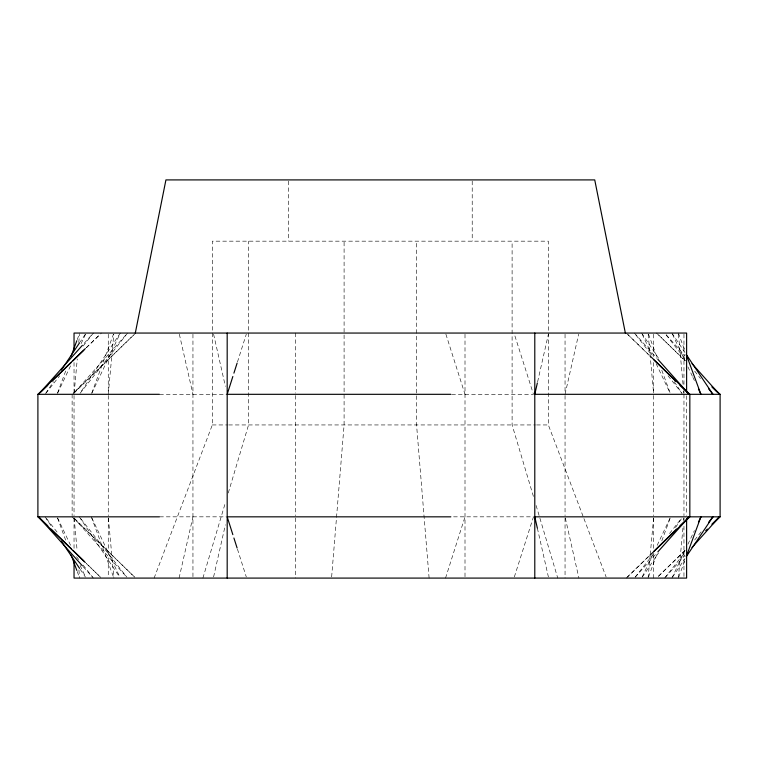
<?xml version="1.0" encoding="UTF-8"?>
<svg xmlns="http://www.w3.org/2000/svg" width="758" height="758" viewBox="0 0 758 758"><rect width="100%" height="100%" fill="white"/><g stroke="black" fill="none" stroke-linecap="round" stroke-linejoin="round"><path stroke-width="0.57" stroke-dasharray="3.79 2.84" d="M331.644 576.914L344.094 424.944L344.094 241.167M74.151 393.137L77.278 358.97M78.785 342.483L79.543 334.231M108.271 394.312L113.776 334.231M648.09 578.089L650.137 555.709M650.25 554.524L653.595 518.008M678.353 578.089L683.1 526.251M683.64 520.367L683.849 518.008M179.087 578.089L192.949 516.833M213.585 576.952L225.391 524.773M537.611 381.833L548.394 334.193M565.051 394.312L578.657 334.193M202.898 578.089L225.562 502.08M228.262 493.003L248.548 424.944L248.548 241.167M237.453 362.011L246.303 334.174M445.533 578.089L465.005 516.833M514.341 576.971L533.471 516.833L451.711 516.833M57.475 393.222L65.946 370.245M77.231 339.622L79.647 333.056M91.718 393.222L113.482 334.155M648.497 576.99L657.366 552.933M661.8 540.899L670.659 516.833M678.751 576.99L685.204 559.489M154.111 578.089L212.316 424.944L212.316 241.167L548.347 241.167L548.347 424.944L583.518 517.487M57.58 393.26L71.584 363.688M81.087 343.62L86.09 333.056L80.234 341.811M91.813 393.26L120.323 333.056L79.941 393.345M642.149 577.028L653.15 553.795M657.158 545.343L670.167 517.885M671.91 578.089L684.91 550.63M687.913 544.291L694.423 530.562M45.707 393.345L53.524 381.672M642.301 577.113L658.579 552.809M675.52 527.53L682.029 517.799M672.554 577.113L684.938 558.637M45.793 393.383L59.693 375.75M83.115 346.055L93.357 333.056L83.181 344.435M80.026 393.383L127.59 333.056L73.583 393.44M635.109 577.16L654.145 553.027M669.513 533.537L681.215 518.69M664.643 578.089L685.128 552.099M694.65 540.037L701.235 531.68M635.166 577.217L657.082 552.705M665.42 577.217L684.995 555.339M86.346 347.761L99.753 334.685M73.64 393.497L135.663 333.056L72.986 393.497M626.307 578.089L648.943 556.031M685.071 550.317L657.404 577.274L685.374 550.317M86.185 347.761L101.43 333.056M627.16 577.274L649.18 556.031M159.682 394.312L227.182 394.312M451.711 394.312L533.471 394.312L514.36 334.174M212.316 424.944L227.618 424.944M228.679 424.944L535.489 424.944M536.579 424.944L548.347 424.944M159.682 516.833L226.036 516.833M685.374 360.827L656.57 333.056L685.071 360.827M626.307 333.056L649.18 355.114M72.133 516.833L134.82 577.274M86.185 563.384L100.587 577.274L86.346 563.384M627.984 334.685L648.943 355.114M74.474 518.463L135.663 578.089M666.206 334.809L684.995 355.805M634.38 333.056L657.082 358.439M74.36 518.576L126.813 577.217M83.181 566.709L92.571 577.217M666.102 334.913L685.128 359.046M694.65 371.107L700.496 378.536M635.848 334.913L651.946 355.331M668.044 375.75L681.954 393.383M80.755 518.69L126.861 577.16M46.522 518.69L58.233 533.537M76.53 556.742L78.718 559.527M83.115 565.098L93.357 578.089M671.91 333.056L684.938 352.508M641.647 333.056L658.579 358.335M674.213 381.672L682.029 393.345M79.296 516.833L119.679 577.113M45.063 516.833L52.226 527.53M80.234 569.334L85.446 577.113M672.403 334.117L684.91 360.514M687.913 366.853L692.414 376.356M692.916 377.418L694.423 380.582M642.149 334.117L652.155 355.237M656.153 363.688L670.167 393.26M91.813 517.885L119.83 577.028M57.58 517.885L70.589 545.343M80.092 565.411L85.597 577.028M583.935 518.595L606.125 576.99M678.353 333.056L685.204 351.655M648.497 334.155L657.366 358.212M661.8 370.245L670.261 393.222M91.311 516.833L113.482 576.99M57.475 517.922L65.946 540.899M77.231 571.523L79.249 576.99M445.894 334.174L465.005 394.312M237.453 549.133L246.303 576.971M533.414 496.414L512.105 424.944L512.105 241.167M536.114 505.482L557.755 578.089M565.307 517.96L578.913 578.089M537.356 528.174L548.394 576.952M213.585 334.193L225.391 386.372M179.343 334.193L192.949 394.312M678.457 334.231L683.204 386.068M683.64 390.777L683.849 393.137M648.194 334.231L653.595 393.137M108.385 518.008L113.88 578.089M74.151 518.008L77.164 550.99M78.898 569.845L79.647 578.089M429.113 578.089L416.568 424.944L416.568 241.167M686.615 395.79L686.615 515.355M683.962 334.231L683.962 386.068M683.962 390.777L683.962 393.137M683.962 394.312L683.962 515.648M683.962 518.008L683.962 520.367M683.962 526.251L683.962 576.914M653.699 334.231L653.699 356.62M653.699 362.504L653.699 393.137M653.699 395.496L653.699 515.648M653.699 518.008L653.699 549.815M653.699 554.524L653.699 578.089M565.051 334.231L565.051 393.137M565.051 395.496L565.051 515.648M565.051 518.008L565.051 578.089M472.215 181.086L472.215 241.167M465.005 334.231L465.005 576.914M295.658 333.056L295.658 393.137M295.658 395.496L295.658 515.648M295.658 518.008L295.658 578.089M288.447 181.086L288.447 241.167M192.949 334.231L192.949 578.089M108.271 334.231L108.271 393.137M108.271 395.496L108.271 515.648M108.271 518.008L108.271 576.914M74.038 362.504L74.038 393.137M74.038 395.496L74.038 515.648M74.038 518.008L74.038 549.815M72.133 394.312L72.133 515.648"/><path stroke-width="1.14" d="M135.303 333.056L165.926 179.911L594.736 179.911L625.359 333.056M537.356 382.97L534.788 394.312L720.1 394.312L720.1 516.833L712.473 524.185M232.848 376.499L227.182 394.312L450.849 394.312M233.909 373.154L237.102 363.129M71.186 356.033L76.833 340.712M686.416 556.211L700.923 516.833L698.421 522.11M61.341 370.008L79.581 342.777M686.236 556.694L712.937 516.833L708.55 522.395M38.563 394.312L82.395 345.307M657.868 551.833L689.174 516.833L679.954 525.815M692.035 547.456L719.437 516.833L711.895 524.185M41.074 391.867L47.782 385.329M51.97 381.246L71.252 362.457M72.929 360.827L83.825 350.205M653.974 551.132L676.6 529.084M85.341 562.569L37.9 516.833L37.9 394.312L85.341 348.576M650.023 555.216L689.837 516.833L689.837 394.312L650.023 355.928M705.698 530.714L707.394 529.084M37.9 394.312L159.388 394.312M37.9 516.833L159.388 516.833M450.849 516.833L227.182 516.833L232.848 534.655M720.1 516.833L534.788 516.833L537.356 528.174M712.473 386.959L720.1 394.312M711.895 386.959L716.926 391.867M653.974 360.012L675.766 381.246M679.954 385.329L689.174 394.312L657.868 359.311M47.782 525.815L38.563 516.833L82.395 565.838M51.137 529.084L71.252 548.688M72.929 550.317L83.825 560.939M692.035 363.688L719.437 394.312M708.55 388.75L712.937 394.312L686.236 354.45M61.341 541.136L79.581 568.367M698.421 389.034L700.923 394.312L686.416 354.934M71.186 555.112L76.833 570.433M233.909 537.99L237.102 548.015M686.615 392.246L686.615 333.056L74.038 333.056L74.038 349.552M686.615 518.898L686.615 578.089L74.038 578.089L74.038 561.593M534.788 333.056L534.788 578.089M227.182 333.056L227.182 578.089"/></g></svg>
